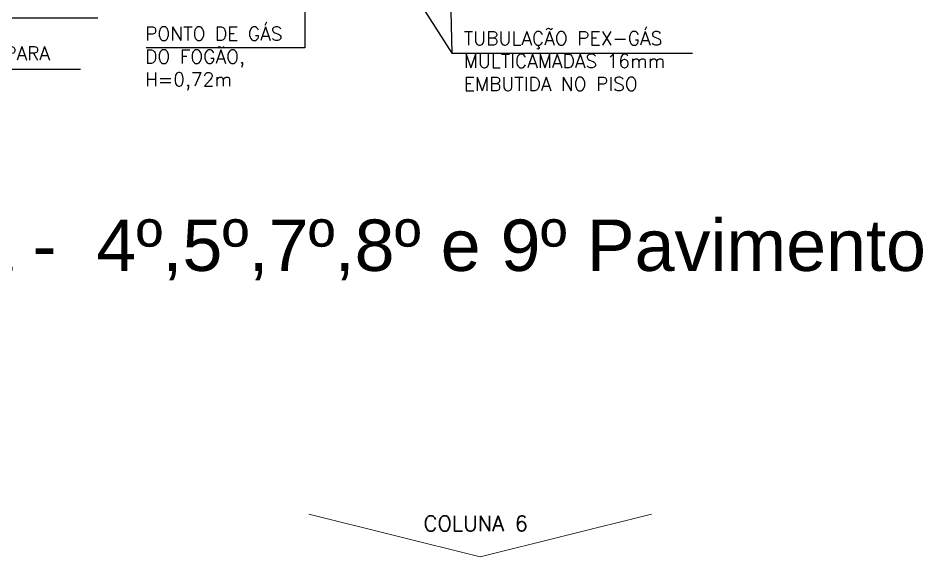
# Model space of a CAD drawing. Header units: millimetres. Extents: x 188.6 to 263.2, y 40.1 to 120.1.
# Drawn here: x 250.66 to 261.22, y 62.66 to 68.95 of the extents above; entities that cross this region are included whole.
import ezdxf

# ---------------------------------------------------------------- set-up
doc = ezdxf.new("R2010")
doc.units = ezdxf.units.MM
for name, color, linetype in [('ARQ', 8, 'Continuous'), ('ARQ-TXT', 8, 'Continuous'), ('GAS-TEXTO', 7, 'Continuous'), ('NORMO-AF', 2, 'Continuous'), ('T-MC-TEXTO', 8, 'Continuous')]:
    doc.layers.add(name, color=color, linetype=linetype)
doc.styles.add('140-75', font='arial.ttf', dxfattribs={"height": 0.45})
doc.styles.add('60-100', font='romans.shx', dxfattribs={"height": 0.16})
doc.styles.add('60-50', font='romans.shx', dxfattribs={"height": 0.08})
doc.styles.add('60-75', font='romans.shx', dxfattribs={"height": 0.12})
doc.styles.add('MC-ROMANS', font='romans')
doc.dimstyles.new('BOLAS75', dxfattribs={"dimtxt": 0.12, "dimasz": 0.075, "dimexe": 0.18, "dimexo": 0.06, "dimgap": 0.08, "dimtad": 0, "dimzin": 4, "dimdsep": 46, "dimtxsty": '60-75', "dimblk": 'ORIGIN', "dimcen": 0.09, "dimse1": 1, "dimse2": 1, "dimclrd": 244, "dimclrt": 7, "dimadec": 0, "dimazin": 0, "dimtfac": 1.8, "dimtix": 1, "dimtmove": 2, "dimatfit": 3, "dimldrblk": 'ORIGIN', "dimfxl": 0.18, "dimtvp": 2, "dimtolj": 1, "dimtzin": 4, "dimarcsym": 0})
doc.dimstyles.new('SETAS75', dxfattribs={"dimtxt": 0.16, "dimasz": 0.15, "dimexe": 0.15, "dimexo": 0, "dimgap": 0.1, "dimtad": 1, "dimzin": 10, "dimdsep": 46, "dimtxsty": '60-100', "dimblk1": 'OPEN', "dimblk2": 'OPEN', "dimsah": 1, "dimcen": 0, "dimclrd": 244, "dimclre": 244, "dimclrt": 7, "dimadec": 0, "dimazin": 0, "dimtfac": 1, "dimtix": 1, "dimtmove": 2, "dimatfit": 3, "dimldrblk": 'OPEN', "dimfxl": 0.15, "dimtolj": 1, "dimtzin": 6, "dimarcsym": 0})

# ---------------------------------------------------------------- blocks, each defined once
blk = doc.blocks.new('_OPEN')
at = {"color": 0, "linetype": 'ByBlock'}
for p, q in [((-1, 0.167), (0, 0)), ((0, 0), (-1, -0.167)), ((0, 0), (-1, 0))]:
    blk.add_line(p, q, dxfattribs=at)
blk = doc.blocks.new('_Origin')
at = {"layer": 'NORMO-AF', "color": 0, "lineweight": -2}
blk.add_line((0, 0), (-1, 0), dxfattribs=at)
blk.add_circle((0, 0), 0.5, dxfattribs=at)
blk = doc.blocks.new('arq-3pav')
at = {"layer": 'T-MC-TEXTO', "color": 8, "linetype": 'Continuous', "lineweight": 0, "flags": 128}
blk.add_lwpolyline([(53.043, 22.901), (51.043, 22.401), (49.043, 22.901)], dxfattribs=at)
at = {"layer": 'ARQ', "style": 'MC-ROMANS'}
blk.add_text('COLUNA 6', height=0.18, dxfattribs=at).set_placement((50.383, 22.702))

msp = doc.modelspace()

# ---------------------------------------------------------------- linework, layer by layer
at = {"layer": 'ARQ'}
msp.add_line((251.588, 68.95), (233.373, 68.95), dxfattribs=at)
msp.add_line((251.588, 68.95), (233.373, 68.95), dxfattribs=at)

# ---------------------------------------------------------------- block references
msp.add_blockref('arq-3pav', (205.008, 40.257))

# ---------------------------------------------------------------- texts
at = {"layer": 'ARQ-TXT', "color": 7, "style": '140-75'}
msp.add_text('Planta Baixa -  4º,5º,7º,8º e 9º Pavimento', height=0.6, dxfattribs=at).set_placement((245.888, 65.997))
at = {"layer": 'GAS-TEXTO', "char_height": 0.16, "attachment_point": 1}
for s, insert, width, style in [('PONTO DE GÁS DO FOGÃO, H=0,72m', (252.14, 68.847), 1.98609, '60-50'), ('TUBULAÇÃO PEX-GÁS MULTICAMADAS 16mm EMBUTIDA NO PISO ', (255.861, 68.794), 3.0143, '60-75'), ('CAIXA 30x50x17cm METÁLICA PARA ABRIGAR REGISTROS RÁPIDO E REGULADORES DE GÁS \\P(MEDIDOR OPCIONAL), \\PH=20cm DO FUNDO AO PISO', (247.231, 68.618), 4.21546, '60-50')]:
    msp.add_mtext(s, dxfattribs=dict(at, insert=insert, width=width, style=style))

# ---------------------------------------------------------------- leaders
at = {"layer": 'GAS-TEXTO'}
for points, dimstyle in [([(255.656, 71.674), (255.721, 68.541), (258.532, 68.541)], 'BOLAS75'), ([(254.587, 70.316), (255.721, 68.541)], 'BOLAS75'), ([(246.054, 70.247), (247.088, 68.352), (251.387, 68.352)], 'SETAS75'), ([(254.004, 69.727), (254.004, 68.604), (252.155, 68.604)], 'SETAS75')]:
    msp.add_leader(points, dimstyle=dimstyle, dxfattribs=at)

doc.saveas('drawing.dxf')
